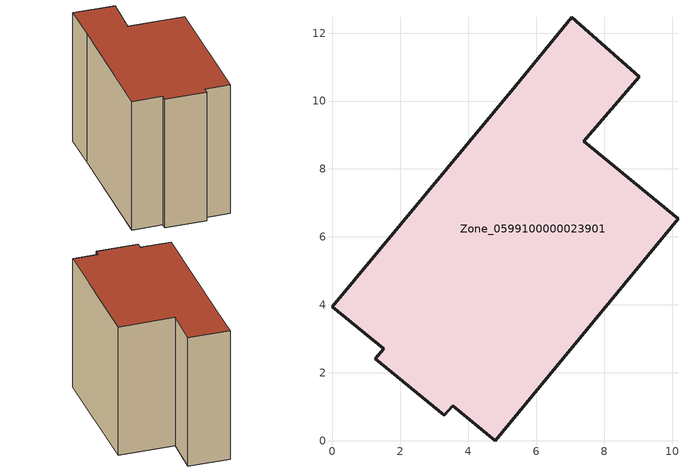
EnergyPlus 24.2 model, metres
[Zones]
Zone_0599100000023901
 floor ground (C_G): 3.54,1.03 3.29,0.74 1.27,2.41 1.5,2.71 0,3.94 5.4,10.45 7.04,12.46 9.04,10.72 7.4,8.82 10.18,6.54 4.79,0 z0
 wall outside (C_F): 7.4,8.82 9.04,10.72 7.04,12.46 5.4,10.45 0,3.94 1.5,2.71 1.27,2.41 3.29,0.74 3.54,1.03 4.79,0 10.18,6.54 7.4,8.82 z0:8.87
 roof outside (C_R): 3.29,0.74 3.54,1.03 4.79,0 10.18,6.54 7.4,8.82 9.04,10.72 7.04,12.46 5.4,10.45 0,3.94 1.5,2.71 1.27,2.41 z8.87
[BUILDING]
Pand.0599100000023901: North Axis=0; Terrain=City; Loads Convergence Tolerance Value=0.04; Temperature Convergence Tolerance Value=0.4; Solar Distribution=FullExterior; Maximum Number of Warmup Days=25; Minimum Number of Warmup Days=1
[Site:Location]
Rotterdam.The.Hague.AP_ZH_NLD Design_Conditions: Latitude=51.96; Longitude=4.45; Time Zone=1; Elevation=-4.5
[SITE:GROUNDTEMPERATURE:BUILDINGSURFACE]
18, 18, 18, 18, 18, 18, 18, 18, 18, 18, 18, 18
[MATERIAL] Thermal Absorptance=0.9; Solar Absorptance=0.7; Visible Absorptance=0.7
Name | Roughness | Thickness | Conductivity | Density | Specific Heat
G.TI.1946-1964 | MediumSmooth | 0.15 | 1 | 540 | 1210
F.TI.1946-1964 | Rough | 0.3 | 0.857143 | 1920 | 840
R.TI.1946-1964 | MediumRough | 0.2 | 0.277778 | 1500 | 1000
[CONSTRUCTION]
C_G: G.TI.1946-1964
C_F: F.TI.1946-1964
C_R: R.TI.1946-1964
[ZONE]
Zone_0599100000023901: Type=1; Multiplier=1; Ceiling Height=Autocalculate; Volume=Autocalculate; Floor Area=autocalculate; Part of Total Floor Area=Yes
[ZONEINFILTRATION:DESIGNFLOWRATE]
Infil_Zone_0599100000023901: Zone or ZoneList or Space or SpaceList=Zone_0599100000023901; Schedule=AlwaysOn; Design Flow Rate Calculation Method=Flow/Area; Flow Rate per Floor Area=0.003; Constant Term Coefficient=1; Temperature Term Coefficient=0; Velocity Term Coefficient=0; Velocity Squared Term Coefficient=0
[HVACTEMPLATE:ZONE:IDEALLOADSAIRSYSTEM]
Zone_0599100000023901: Maximum Heating Supply Air Temperature=50; Minimum Cooling Supply Air Temperature=13; Maximum Heating Supply Air Humidity Ratio=0.0156; Minimum Cooling Supply Air Humidity Ratio=0.0077; Heating Limit=NoLimit; Cooling Limit=NoLimit; Dehumidification Control Type=ConstantSensibleHeatRatio; Cooling Sensible Heat Ratio=0.7; Dehumidification Setpoint=60; Humidification Control Type=None; Humidification Setpoint=30; Outdoor Air Method=None; Outdoor Air Flow Rate per Person=0.00944; Outdoor Air Flow Rate per Zone Floor Area=0; Outdoor Air Flow Rate per Zone=0; Demand Controlled Ventilation Type=None; Outdoor Air Economizer Type=NoEconomizer; Heat Recovery Type=None; Sensible Heat Recovery Effectiveness=0.7; Latent Heat Recovery Effectiveness=0.65
[ZONECONTROL:THERMOSTAT]
ThermostatControl_Zone_0599100000023901: Zone or ZoneList=Zone_0599100000023901; Control Type Schedule=DualSetpointControlType; Control 1=Thermostat_Zone_0599100000023901; Temperature Difference Between Cutout And Setpoint=0
[THERMOSTATSETPOINT:DUALSETPOINT]
Thermostat_Zone_0599100000023901: Heating Setpoint Temperature Schedule=HeatingSetpoint_Zone_0599100000023901; Cooling Setpoint Temperature Schedule=CoolingSetpoint_Zone_0599100000023901
[SCHEDULE:COMPACT]
HeatingSetpoint_Zone_0599100000023901: Through: 12/31, For: AllDays, Until: 24:00, 21
CoolingSetpoint_Zone_0599100000023901: Through: 12/31, For: AllDays, Until: 24:00, 24
DualSetpointControlType: Through: 12/31, For: AllDays, Until: 24:00, 4
AlwaysOn: Through: 12/31, For: AllDays, Until: 24:00, 1
